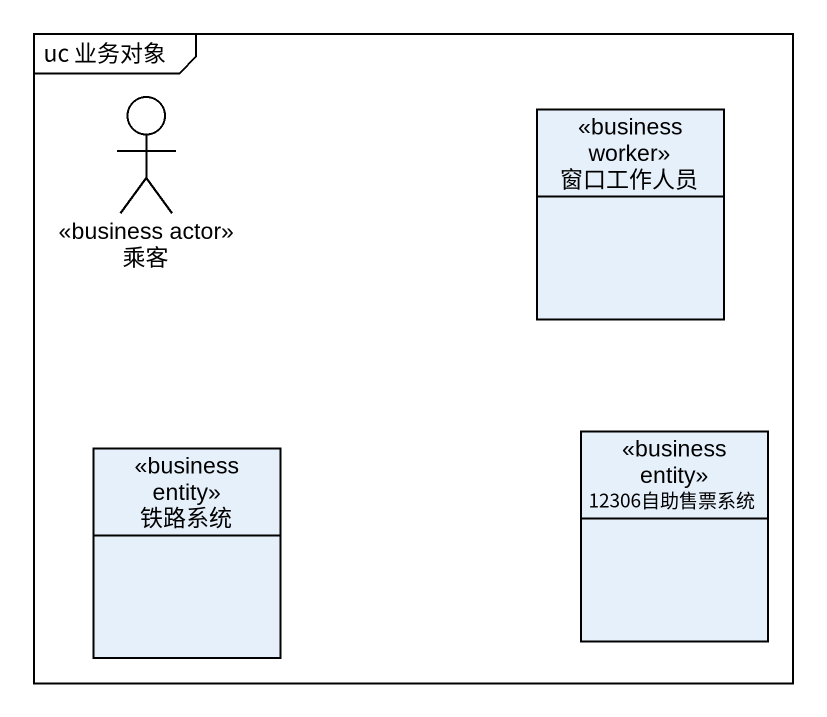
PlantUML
@startuml
mainframe uc 业务对象
allowmixing
hide circle
hide empty members
actor 乘客 <<business actor>>
class 窗口工作人员 <<business worker>>
class 铁路系统 <<business entity>>
class "12306自助售票系统" as c12306自助售票系统 <<business entity>>
@enduml
